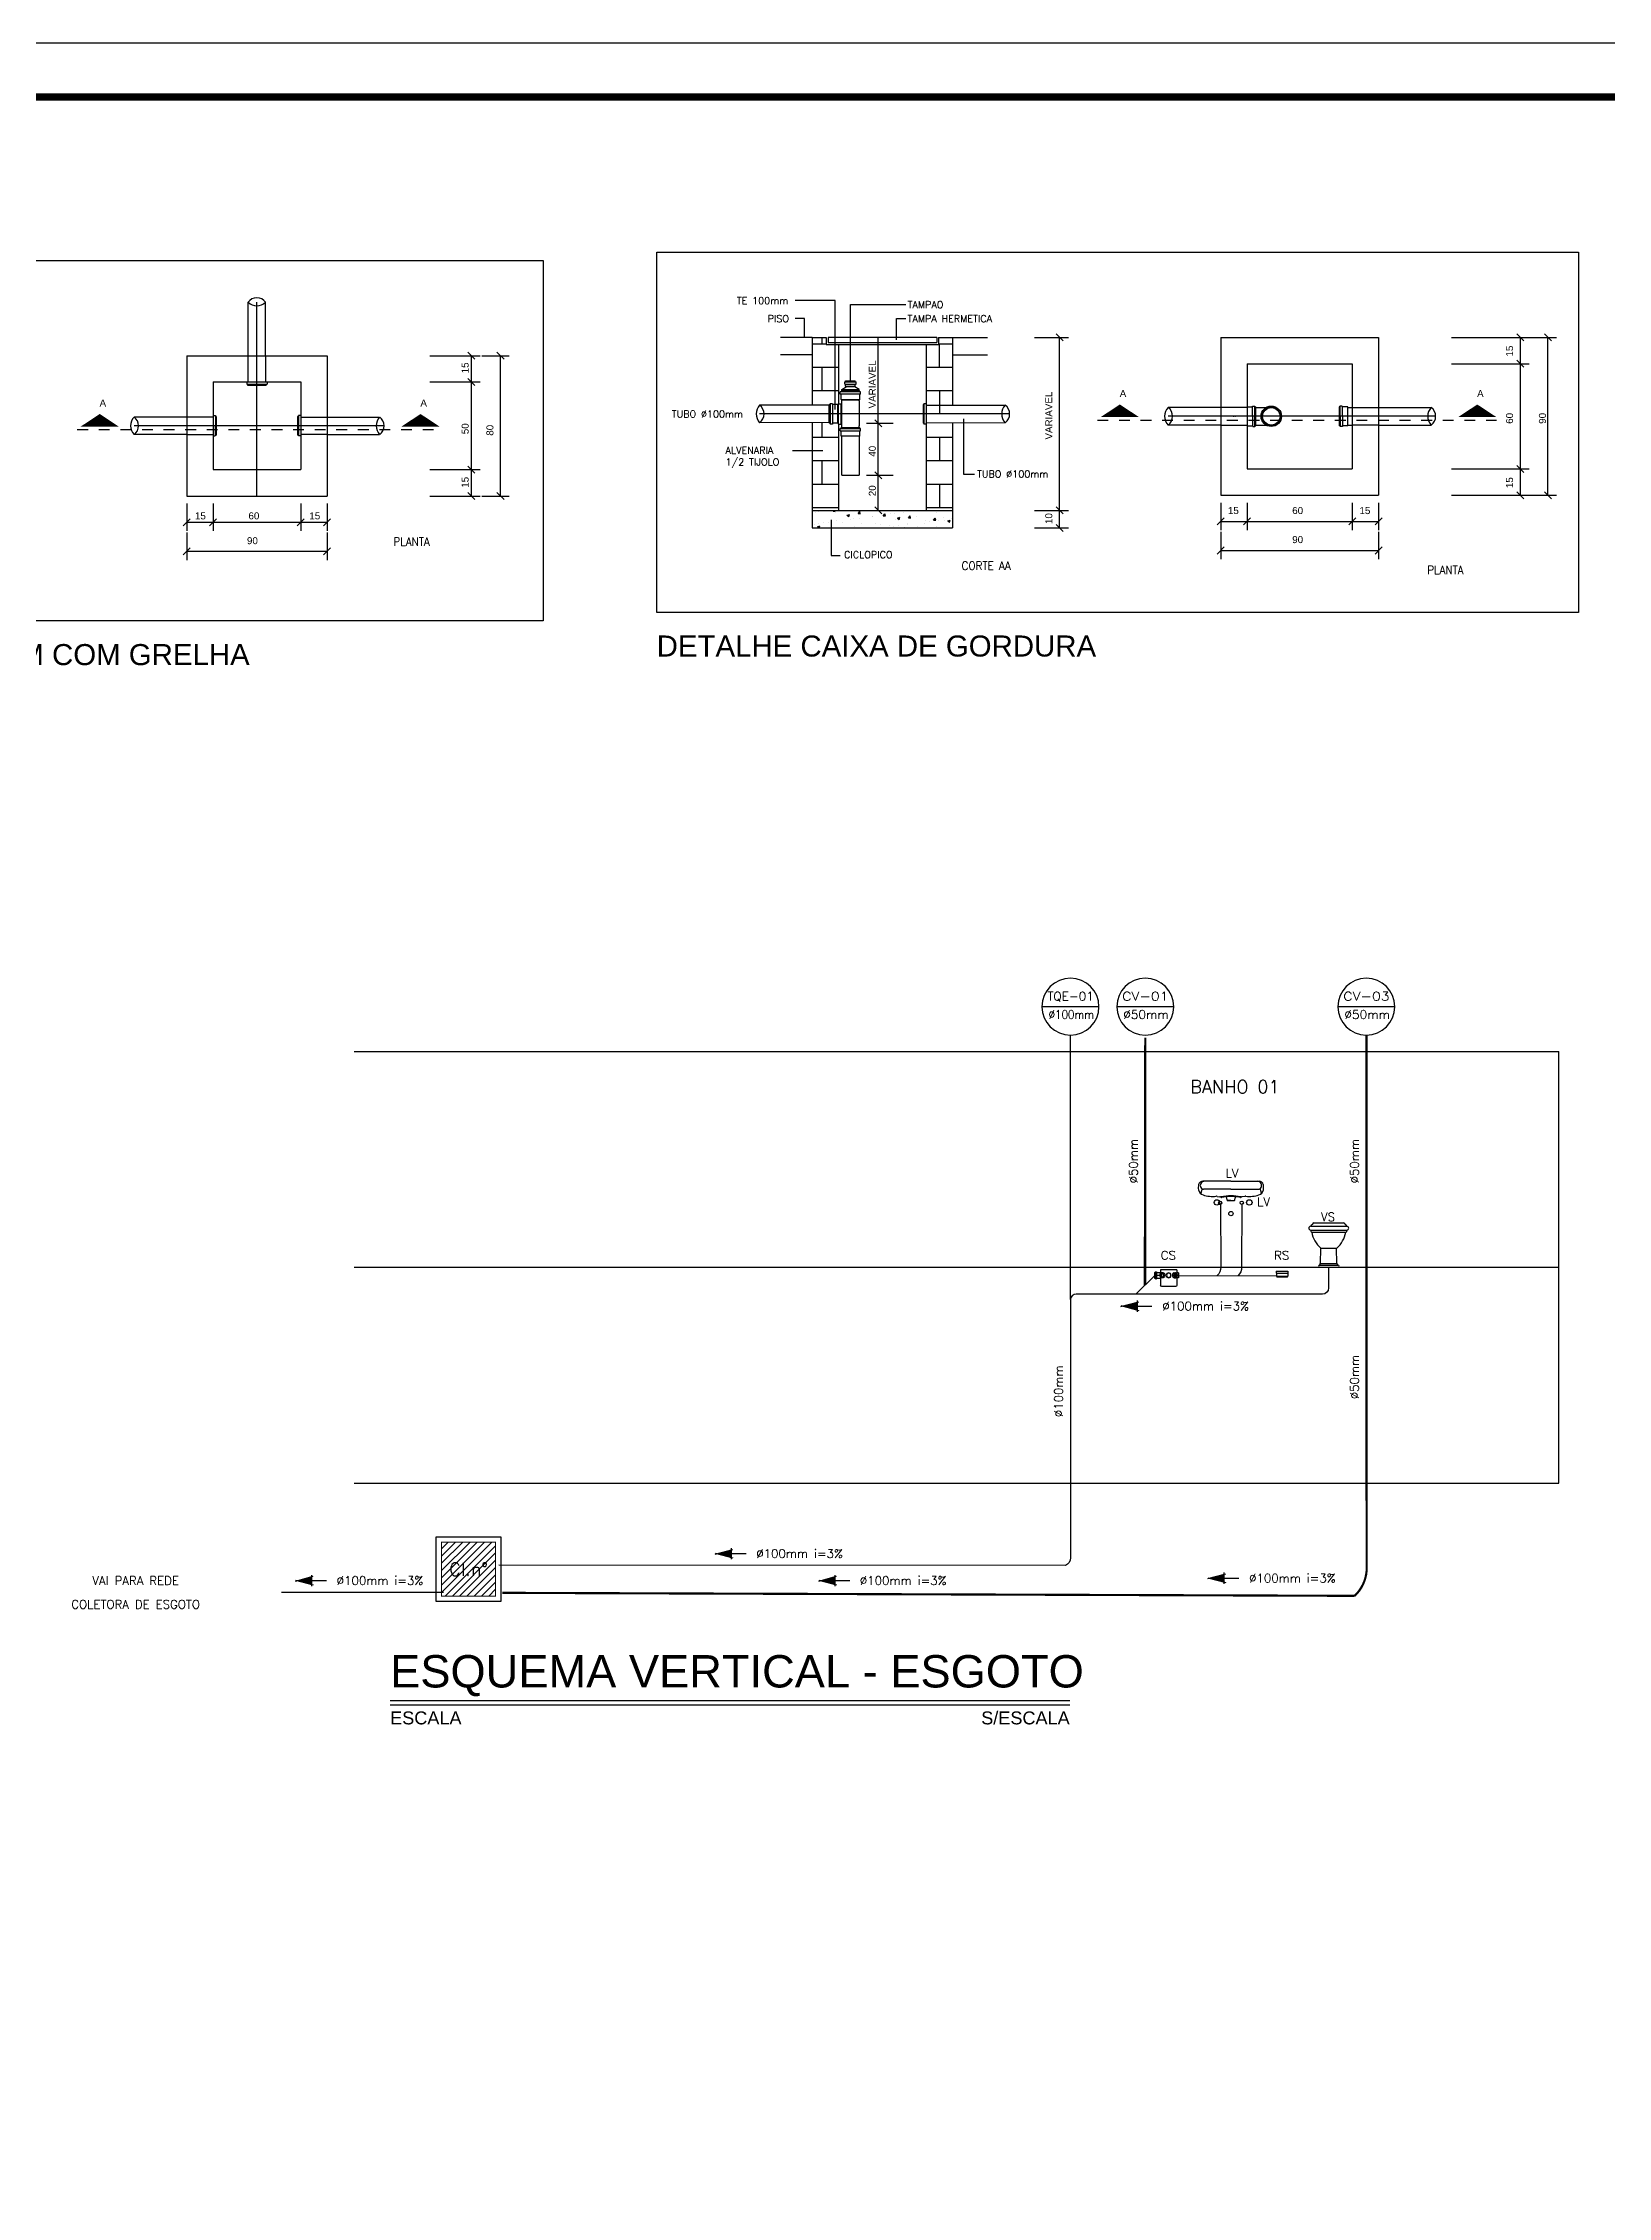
# Model space of a CAD drawing. Header units: millimetres. Extents: x -1312 to 59, y -177 to 623.
# Drawn here: x 32.14 to 46.64, y 22.09 to 42.05 of the extents above; entities that cross this region are included whole.
import ezdxf
from ezdxf.enums import TextEntityAlignment as Align

# ---------------------------------------------------------------- set-up
doc = ezdxf.new("R2010")
doc.units = ezdxf.units.MM
doc.header["$MEASUREMENT"] = 0
doc.linetypes.add('DASHDOT', pattern=[1, 0.5, -0.25, 0, -0.25])
doc.linetypes.add('DOT2', pattern=[3.175, 0, -3.175])
for name, color, linetype in [('BACIA_SANITARIA', 161, 'Continuous'), ('CONEXAO_ESGOTO_DETALHADA', 254, 'Continuous'), ('CONEXAO_ESGOTO_UNIFILAR', 21, 'Continuous'), ('DETALHES', 7, 'Continuous'), ('L1', 9, 'Continuous'), ('L4', 40, 'Continuous'), ('LAVATORIOS', 161, 'Continuous'), ('T120', 7, 'Continuous'), ('T80', 7, 'Continuous'), ('TEXTO-TUBOS', 7, 'Continuous'), ('TIGRECAD', 30, 'Continuous'), ('TINTERNO', 252, 'Continuous'), ('TUB-ESGOTO', 150, 'Continuous'), ('TUB-VENTILACAO', 6, 'Continuous'), ('TUBULAÇÃO VENTILAÇÃO', 7, 'DOT2')]:
    doc.layers.add(name, color=color, linetype=linetype)
doc.styles.add('MONOTXT', font='SIMPLEX.SHX')
doc.styles.add('SANSSERIF', font='sas_____.pfb')
doc.styles.get("Standard").update_dxf_attribs({"font": 'arial.ttf'})
doc.styles.add('T120', font='romans.shx', dxfattribs={"height": 12})
doc.styles.add('T80', font='romans.shx', dxfattribs={"height": 8})

# ---------------------------------------------------------------- blocks, each defined once
blk = doc.blocks.new('*X4')
at = {"color": 0}
for p, q in [((122.347, 43.163), (122.347, 43.163)), ((122.347, 43.155), (122.347, 43.155)), ((122.367, 43.16), (122.367, 43.16)), ((122.449, 43.163), (122.453, 43.168)), ((122.449, 43.163), (122.461, 43.162)), ((122.461, 43.162), (122.459, 43.168)), ((122.467, 43.108), (122.467, 43.108)), ((122.528, 43.14), (122.542, 43.145)), ((122.528, 43.14), (122.538, 43.133)), ((122.538, 43.133), (122.542, 43.145)), ((122.547, 43.117), (122.547, 43.117)), ((122.568, 43.121), (122.568, 43.121)), ((122.592, 43.15), (122.602, 43.162)), ((122.592, 43.15), (122.604, 43.149)), ((122.597, 43.124), (122.597, 43.124)), ((122.604, 43.149), (122.602, 43.162)), ((122.672, 43.136), (122.672, 43.136)), ((122.673, 43.134), (122.673, 43.134)), ((122.735, 43.138), (122.745, 43.149)), ((122.735, 43.138), (122.747, 43.137)), ((122.747, 43.137), (122.745, 43.149)), ((122.774, 43.15), (122.774, 43.15)), ((122.799, 43.15), (122.799, 43.15)), ((122.806, 43.116), (122.806, 43.116)), ((122.816, 43.124), (122.83, 43.129)), ((122.816, 43.124), (122.826, 43.117)), ((122.826, 43.117), (122.83, 43.129)), ((122.849, 43.157), (122.849, 43.157)), ((122.875, 43.163), (122.875, 43.163)), ((122.879, 43.125), (122.889, 43.137)), ((122.879, 43.125), (122.891, 43.124)), ((122.891, 43.124), (122.889, 43.137)), ((122.922, 43.136), (122.922, 43.136)), ((122.925, 43.167), (122.925, 43.167)), ((122.977, 43.111), (122.977, 43.111)), ((123.022, 43.113), (123.032, 43.124)), ((123.022, 43.113), (123.034, 43.112)), ((123.034, 43.112), (123.032, 43.124)), ((123.039, 43.156), (123.039, 43.156)), ((123.049, 43.111), (123.049, 43.111)), ((123.08, 43.125), (123.08, 43.125)), ((123.087, 43.112), (123.087, 43.112)), ((123.103, 43.108), (123.117, 43.113)), ((123.103, 43.108), (123.113, 43.101)), ((123.113, 43.101), (123.117, 43.113)), ((123.124, 43.121), (123.124, 43.121)), ((122.332, 43.079), (122.332, 43.079)), ((122.345, 43.09), (122.345, 43.09)), ((122.36, 43.075), (122.374, 43.081)), ((122.36, 43.075), (122.37, 43.068)), ((122.364, 43.094), (122.364, 43.094)), ((122.37, 43.068), (122.374, 43.08)), ((122.397, 43.101), (122.397, 43.101)), ((122.421, 43.1), (122.421, 43.1)), ((122.439, 43.075), (122.439, 43.075)), ((122.503, 43.097), (122.503, 43.097)), ((122.545, 43.07), (122.545, 43.07)), ((122.572, 43.076), (122.572, 43.076)), ((122.61, 43.092), (122.61, 43.092)), ((122.669, 43.069), (122.669, 43.069)), ((122.689, 43.096), (122.689, 43.096)), ((122.717, 43.088), (122.717, 43.088)), ((122.746, 43.071), (122.746, 43.071)), ((122.772, 43.083), (122.772, 43.083)), ((122.796, 43.078), (122.796, 43.078)), ((122.824, 43.083), (122.824, 43.083)), ((122.854, 43.072), (122.854, 43.072)), ((122.872, 43.088), (122.872, 43.088)), ((122.873, 43.096), (122.873, 43.096)), ((122.93, 43.079), (122.93, 43.079)), ((122.97, 43.092), (122.97, 43.092)), ((122.999, 43.104), (122.999, 43.104)), ((123.037, 43.074), (123.037, 43.074))]:
    blk.add_line(p, q, dxfattribs=at)
blk = doc.blocks.new('_Oblique')
at = {"color": 0, "linetype": 'Continuous', "lineweight": -2}
blk.add_line((-0.5, -0.5), (0.5, 0.5), dxfattribs=at)
blk = doc.blocks.new('ahid_dtcx_hid_000_3')
at = {"linetype": 'ByBlock'}
for p, q in [((33.48, 68.22), (26.03, 68.22)), ((33.48, 48.01), (33.48, 68.22)), ((27.79, 64.89), (26.03, 64.89)), ((27.79, 61.38), (27.79, 64.89)), ((36.3, 67.48), (46.57, 67.48)), ((36.3, 53.32), (36.3, 67.48)), ((44.81, 60.9), (44.81, 64.89)), ((44.81, 64.89), (46.57, 64.89)), ((41.46, 29.33), (41.46, 61.38)), ((70.41, 61.38), (76.68, 61.38)), ((75.06, 26.08), (75.06, 61.38)), ((147.68, 61.38), (162.06, 61.38)), ((160.44, 32.13), (160.44, 61.38)), ((162.06, 61.38), (167.14, 61.38)), ((165.52, 32.13), (165.52, 61.38)), ((147.68, 56.51), (162.06, 56.51)), ((39.27, 45.46), (44.19, 45.46)), ((57.27, 46.28), (57.27, 36.06)), ((25.56, 40.43), (31.2, 40.43)), ((57.27, 36.06), (59.29, 36.06)), ((147.68, 37.01), (162.06, 37.01)), ((39.27, 35.83), (44.19, 35.83)), ((147.68, 32.13), (162.06, 32.13)), ((162.06, 32.13), (167.14, 32.13)), ((70.41, 29.33), (76.68, 29.33)), ((104.91, 30.72), (104.91, 25.64)), ((109.78, 30.72), (109.78, 25.64)), ((129.28, 30.72), (129.28, 25.64)), ((134.16, 30.72), (134.16, 25.64)), ((32.7, 27.57), (32.7, 20.99)), ((70.41, 26.08), (76.68, 26.08)), ((104.91, 27.27), (134.16, 27.27)), ((104.91, 25.34), (104.91, 20.26)), ((134.16, 25.34), (134.16, 20.26)), ((32.7, 20.99), (34.4, 20.99)), ((104.91, 21.89), (134.16, 21.89))]:
    blk.add_line(p, q, dxfattribs=at)
for p, q in [((29.22, 61.38), (23.31, 61.38)), ((29.22, 61.38), (31.82, 61.38)), ((29.22, 61.38), (29.22, 48.82)), ((29.22, 60.21), (31.82, 60.21)), ((31.05, 60.21), (31.05, 61.38)), ((31.82, 61.38), (31.82, 60.08)), ((31.82, 60.08), (34.09, 60.08)), ((52.29, 61.38), (32.14, 61.38)), ((32.14, 61.38), (32.14, 60.41)), ((32.14, 60.41), (52.29, 60.41)), ((34.09, 60.08), (50.34, 60.08)), ((34.09, 60.08), (34.09, 49.08)), ((50.34, 60.08), (52.62, 60.08)), ((50.34, 60.08), (50.34, 48.82)), ((52.29, 61.38), (52.29, 60.41)), ((52.62, 61.38), (55.22, 61.38)), ((52.62, 61.38), (52.62, 60.08)), ((52.62, 60.21), (55.22, 60.21)), ((52.78, 55.87), (52.78, 60.21)), ((55.22, 61.38), (61.68, 61.38)), ((55.22, 61.38), (55.22, 48.82)), ((104.91, 61.38), (134.16, 61.38)), ((104.91, 61.38), (104.91, 32.13)), ((134.16, 61.38), (134.16, 32.13)), ((29.22, 58.13), (23.31, 58.13)), ((55.22, 58.13), (61.68, 58.13)), ((109.78, 56.51), (129.28, 56.51)), ((109.78, 56.51), (109.78, 37.01)), ((129.28, 56.51), (129.28, 37.01)), ((29.22, 55.87), (34.09, 55.87)), ((31.05, 51.54), (31.05, 55.87)), ((34.67, 51.73), (35.49, 52.19)), ((35.26, 53.16), (37.34, 53.16)), ((35.26, 52.74), (35.26, 53.16)), ((35.26, 52.74), (37.34, 52.74)), ((35.4, 53.32), (37.19, 53.32)), ((35.4, 53.16), (35.4, 53.32)), ((35.4, 52.35), (35.4, 52.74)), ((35.4, 52.35), (37.19, 52.35)), ((35.4, 52.35), (35.49, 52.19)), ((37.11, 52.19), (35.49, 52.19)), ((37.11, 52.19), (37.19, 52.35)), ((37.92, 51.73), (37.11, 52.19)), ((37.19, 53.16), (37.19, 53.32)), ((37.19, 52.35), (37.19, 52.74)), ((37.34, 52.74), (37.34, 53.16)), ((50.34, 55.87), (55.22, 55.87)), ((32.37, 48.82), (19.47, 48.83)), ((29.22, 51.54), (34.09, 51.54)), ((32.53, 48.94), (32.37, 48.94)), ((32.37, 48.94), (32.37, 45.46)), ((32.37, 45.57), (32.37, 48.82)), ((32.53, 49.08), (32.53, 45.31)), ((32.95, 49.08), (32.53, 49.08)), ((32.95, 49.08), (32.95, 45.31)), ((34.09, 48.94), (32.95, 48.94)), ((33.93, 45.46), (33.93, 48.94)), ((34.09, 49.08), (34.51, 49.08)), ((34.09, 45.31), (34.09, 49.08)), ((38.18, 51.28), (34.41, 51.28)), ((34.41, 50.85), (34.41, 51.28)), ((38.18, 50.85), (34.41, 50.85)), ((34.51, 49.08), (34.51, 45.31)), ((34.51, 48.94), (34.68, 48.94)), ((38.04, 51.44), (34.56, 51.44)), ((34.56, 51.28), (34.56, 51.44)), ((34.56, 49.88), (34.56, 50.85)), ((34.56, 49.88), (38.04, 49.88)), ((34.67, 49.72), (34.56, 49.88)), ((34.67, 51.73), (37.92, 51.73)), ((34.67, 51.44), (34.67, 51.73)), ((34.67, 51.44), (37.92, 51.44)), ((37.92, 49.72), (34.67, 49.72)), ((34.67, 44.68), (34.67, 49.72)), ((37.92, 51.44), (37.92, 51.73)), ((37.92, 49.72), (38.04, 49.88)), ((37.92, 49.6), (37.92, 49.72)), ((37.92, 49.6), (37.92, 45.01)), ((38.04, 51.28), (38.04, 51.44)), ((38.04, 49.88), (38.04, 50.85)), ((38.18, 50.85), (38.18, 51.28)), ((49.91, 48.94), (49.75, 48.94)), ((49.75, 48.94), (49.76, 45.46)), ((49.75, 48.82), (49.75, 45.57)), ((50.33, 49.08), (49.91, 49.08)), ((49.91, 49.08), (49.92, 45.31)), ((50.33, 49.08), (50.34, 45.31)), ((50.33, 48.82), (64.97, 48.83)), ((50.34, 51.54), (55.22, 51.54)), ((52.78, 51.54), (52.78, 47.2)), ((104.91, 48.38), (95.15, 48.38)), ((109.78, 48.5), (110.82, 48.5)), ((109.78, 48.5), (109.79, 45.02)), ((110.82, 48.64), (111.24, 48.65)), ((110.83, 44.87), (110.82, 48.64)), ((111.25, 44.88), (111.24, 48.65)), ((111.24, 48.5), (111.41, 48.5)), ((111.41, 45.02), (111.41, 48.5)), ((111.41, 48.39), (113.31, 48.39)), ((111.41, 45.14), (111.41, 48.39)), ((127.01, 48.5), (126.84, 48.5)), ((126.84, 48.5), (126.85, 45.02)), ((126.85, 48.38), (126.85, 45.13)), ((127.43, 48.64), (127, 48.64)), ((127, 48.64), (127.01, 44.87)), ((127.43, 48.64), (127.44, 44.87)), ((128.47, 48.5), (127.43, 48.5)), ((128.48, 45.02), (128.47, 48.5)), ((128.47, 48.38), (129.28, 48.38)), ((134.16, 48.38), (143.91, 48.39)), ((32.37, 45.57), (19.47, 45.58)), ((29.22, 45.57), (29.22, 26.08)), ((31.05, 42.87), (31.05, 45.57)), ((32.53, 45.46), (32.37, 45.46)), ((32.95, 45.31), (32.53, 45.31)), ((34.09, 45.46), (32.95, 45.46)), ((34.09, 45.31), (34.51, 45.31)), ((34.09, 45.31), (34.09, 29.33)), ((34.41, 44.52), (38.18, 44.52)), ((34.41, 44.09), (34.41, 44.52)), ((34.41, 44.09), (38.18, 44.09)), ((34.51, 45.46), (34.67, 45.46)), ((34.56, 44.68), (38.04, 44.68)), ((34.56, 44.52), (34.56, 44.68)), ((34.56, 43.05), (34.56, 44.09)), ((34.67, 44.68), (37.92, 44.68)), ((37.92, 44.68), (37.92, 45.01)), ((38.04, 44.52), (38.04, 44.68)), ((38.04, 43.05), (38.04, 44.09)), ((38.18, 44.09), (38.18, 44.52)), ((49.92, 45.46), (49.76, 45.46)), ((50.34, 45.31), (49.92, 45.31)), ((50.34, 45.57), (64.97, 45.58)), ((50.34, 45.31), (50.34, 29.33)), ((55.22, 45.57), (55.22, 26.08)), ((104.91, 45.13), (95.16, 45.13)), ((109.79, 45.02), (110.83, 45.02)), ((110.83, 44.87), (111.25, 44.88)), ((111.25, 45.02), (111.41, 45.02)), ((111.41, 45.14), (113.31, 45.14)), ((127.01, 45.02), (126.85, 45.02)), ((127.44, 44.87), (127.01, 44.87)), ((128.48, 45.02), (127.44, 45.02)), ((128.48, 45.13), (129.28, 45.13)), ((134.16, 45.13), (143.91, 45.14)), ((29.22, 42.87), (34.09, 42.87)), ((38.04, 43.05), (34.56, 43.05)), ((34.67, 35.83), (34.67, 43.05)), ((37.92, 43.05), (37.92, 35.83)), ((50.34, 42.87), (55.22, 42.87)), ((52.78, 42.87), (52.78, 38.54)), ((29.22, 38.54), (34.09, 38.54)), ((31.05, 34.2), (31.05, 38.54)), ((50.34, 38.54), (55.22, 38.54)), ((109.78, 37.01), (129.28, 37.01)), ((29.22, 34.2), (34.09, 34.2)), ((34.67, 35.83), (37.92, 35.83)), ((50.34, 34.2), (55.22, 34.2)), ((52.78, 34.2), (52.78, 29.87)), ((104.91, 32.13), (134.16, 32.13)), ((29.22, 29.87), (34.09, 29.87)), ((29.22, 29.33), (55.22, 29.33)), ((50.34, 29.87), (55.22, 29.87)), ((29.22, 26.08), (55.22, 26.08))]:
    blk.add_line(p, q)
at = {"ltscale": 0.5}
for p, q in [((109.78, 48.38), (104.91, 48.38)), ((129.28, 48.38), (134.16, 48.38)), ((104.91, 45.13), (109.78, 45.13)), ((134.16, 45.13), (129.28, 45.13))]:
    blk.add_line(p, q, dxfattribs=at)
at = {"ltscale": 0.3}
for p, q in [((65.79, 47.2), (19.47, 47.2)), ((144.73, 46.76), (95.16, 46.76))]:
    blk.add_line(p, q, dxfattribs=at)
at = {"linetype": 'DASHDOT'}
blk.add_line((82.06, 46.05), (156.02, 46.05), dxfattribs=at)
blk.add_lwpolyline([(0.39, 77.19), (171.19, 77.19), (171.19, 10.43), (0.39, 10.43)], close=True)
for points in [[(86.21, 48.95, 0, 7.04, 0), (86.21, 46.63, 7.04, 7.04, 0)], [(152.44, 48.95, 0, 7.04, 0), (152.44, 46.63, 7.04, 7.04, 0)]]:
    blk.add_lwpolyline(points, format="xyseb")
for radius in [1.89, 1.74, 1.62]:
    blk.add_circle((114.27, 46.76), radius)
for centre, radius, start, end in [((21.2, 47.2), 2.38, 136.8694, 223.1306), ((18.27, 47.2), 2.02, 306.4964, 53.5036), ((66.7, 47.2), 2.38, 136.8694, 223.1306), ((63.77, 47.2), 2.02, 306.4964, 53.5036), ((96.89, 46.76), 2.38, 136.8694, 223.1306), ((93.96, 46.76), 2.02, 306.4964, 53.5036), ((145.64, 46.76), 2.38, 136.8694, 223.1306), ((142.71, 46.76), 2.02, 306.4964, 53.5036)]:
    blk.add_arc(centre, radius, start, end)
for p in [(107.25, 46.76), (107.61, 46.76)]:
    blk.add_point(p)
at = {"linetype": 'ByBlock', "xscale": 1.300000000000001, "yscale": 1.300000000000001, "zscale": 1.300000000000001}
for p, rotation in [((75.06, 61.38), 90), ((160.44, 61.38), 90), ((165.52, 61.38), 90), ((160.44, 56.51), 90), ((41.46, 45.46), 90), ((41.46, 35.83), 90), ((160.44, 37.01), 90), ((160.44, 32.13), 270), ((165.52, 32.13), 270), ((41.46, 29.33), 90), ((75.06, 29.33), 90), ((75.06, 26.08), 270), ((104.91, 27.27), 180), ((104.91, 21.89), 180)]:
    blk.add_blockref('_Oblique', p, dxfattribs=dict(at, rotation=rotation))
at = {"xscale": 32.5, "yscale": 32.5, "zscale": 32.5}
blk.add_blockref('*X4', (-3946.52, -1373.64), dxfattribs=at)
at = {"linetype": 'ByBlock', "xscale": 1.300000000000001, "yscale": 1.300000000000001, "zscale": 1.300000000000001}
for p in [(109.78, 27.27), (129.28, 27.27), (134.16, 27.27), (134.16, 21.89)]:
    blk.add_blockref('_Oblique', p, dxfattribs=at)
for s, height, style, p in [('TE 100mm', 1.3, 'MONOTXT', (15.24, 67.54)), ('TAMPAO', 1.3, 'MONOTXT', (46.89, 66.8)), ('PISO', 1.3, 'MONOTXT', (20.95, 64.21)), ('TAMPA HERMETICA', 1.3, 'MONOTXT', (46.88, 64.21)), ('TUBO %%C100mm', 1.3, 'MONOTXT', (3.19, 46.53)), ('ALVENARIA', 1.3, 'MONOTXT', (13.15, 39.79)), ('1/2 TIJOLO', 1.3, 'MONOTXT', (13.15, 37.62)), ('TUBO %%C100mm', 1.3, 'MONOTXT', (59.75, 35.39)), ('CICLOPICO', 1.3, 'MONOTXT', (35.12, 20.47)), ('DETALHE CAIXA DE GORDURA', 3.9, 'SANSSERIF', (0.39, 2.24))]:
    blk.add_text(s, height=height, dxfattribs=dict(style=style)).set_placement(p)
at = {"linetype": 'Continuous'}
for s, p in [('VARIAVEL', (40.99, 48.22)), ('15', (159.07, 57.83)), ('VARIAVEL', (73.69, 42.45)), ('60', (159.07, 45.37)), ('90', (165.16, 45.37)), ('40', (40.99, 39.27)), ('20', (40.99, 31.95)), ('15', (159.07, 33.45)), ('10', (73.69, 26.8))]:
    blk.add_text(s, height=1.3, rotation=90, dxfattribs=at).set_placement(p)
for s, p in [('A', (86.19, 50.33)), ('A', (152.41, 50.33)), ('15', (106.23, 28.64)), ('60', (118.15, 28.64)), ('15', (130.61, 28.64)), ('90', (118.15, 23.26))]:
    blk.add_text(s, height=1.3, dxfattribs=at).set_placement(p)
at = {"style": 'T120', "width": 0.9}
for s, p in [('CORTE AA', (56.9, 18.28)), ('PLANTA', (143.16, 17.49))]:
    blk.add_text(s, height=1.56, dxfattribs=at).set_placement(p)
blk = doc.blocks.new('ahid_dtcx_hid_000_4')
at = {"linetype": 'Continuous'}
h = blk.add_hatch(dxfattribs=at)
h.set_pattern_fill('ANSI31', color=256, scale=3.9, angle=45, style=0)
h.set_pattern_definition([(90, (38.9428, 59.77396), (-0.4875, 9e-17), [])])
h.paths.add_polyline_path([(35.25, 59.77), (35.25, 58.8), (49.02, 58.8), (49.02, 59.77)])
h.paths.add_polyline_path([(35.25, 59.77), (28.87, 59.77), (28.87, 58.8), (35.25, 58.8)])
for p, q in [((109.58, 59.77), (109.58, 69.69)), ((112.83, 59.77), (112.83, 69.69)), ((25.94, 59.77), (20.04, 59.77)), ((25.94, 56.52), (20.04, 56.52)), ((25.94, 59.77), (28.54, 59.77)), ((25.94, 59.77), (25.94, 39.19)), ((25.94, 58.6), (28.54, 58.6)), ((27.77, 58.6), (27.77, 59.77)), ((28.54, 59.77), (28.54, 58.47)), ((28.54, 58.47), (30.82, 58.47)), ((49.02, 59.77), (28.87, 59.77)), ((28.87, 59.77), (28.87, 58.8)), ((28.87, 58.8), (49.02, 58.8)), ((30.82, 58.47), (47.07, 58.47)), ((30.82, 58.47), (30.82, 39.31)), ((47.07, 58.47), (49.34, 58.47)), ((47.07, 58.47), (47.07, 39.19)), ((49.02, 59.77), (49.02, 58.8)), ((49.34, 59.77), (49.34, 58.47)), ((49.34, 59.77), (51.94, 59.77)), ((49.34, 58.6), (51.94, 58.6)), ((49.51, 54.26), (49.51, 58.6)), ((51.94, 59.77), (51.94, 39.19)), ((51.94, 59.77), (58.41, 59.77)), ((51.94, 56.52), (58.41, 56.52)), ((98.21, 59.77), (124.21, 59.77)), ((98.21, 59.77), (98.21, 33.77)), ((124.21, 59.77), (124.21, 33.77)), ((25.94, 54.26), (30.82, 54.26)), ((27.77, 49.93), (27.77, 54.26)), ((47.07, 54.26), (51.94, 54.26)), ((103.08, 54.9), (103.08, 38.65)), ((103.08, 54.9), (119.33, 54.9)), ((109.32, 54.89), (113.09, 54.9)), ((109.32, 54.89), (109.32, 54.47)), ((109.32, 54.47), (113.09, 54.48)), ((109.47, 54.47), (109.47, 54.31)), ((109.47, 54.31), (112.95, 54.31)), ((109.58, 54.31), (112.83, 54.31)), ((112.95, 54.48), (112.95, 54.31)), ((113.09, 54.9), (113.09, 54.48)), ((119.33, 54.9), (119.33, 38.65)), ((25.94, 49.93), (30.82, 49.93)), ((47.07, 49.93), (51.94, 49.93)), ((49.51, 49.93), (49.51, 45.6)), ((98.21, 48.4), (88.46, 48.4)), ((103.09, 48.66), (103.08, 44.89)), ((103.09, 48.66), (103.52, 48.66)), ((103.52, 48.66), (103.51, 44.89)), ((103.52, 48.51), (103.68, 48.51)), ((103.68, 48.51), (103.67, 45.04)), ((103.67, 48.4), (103.67, 45.15)), ((118.91, 48.51), (118.75, 48.51)), ((118.75, 48.51), (118.76, 45.04)), ((118.75, 48.4), (118.75, 45.15)), ((118.91, 48.66), (118.92, 44.89)), ((119.33, 48.66), (118.91, 48.66)), ((119.33, 48.66), (119.34, 44.89)), ((124.21, 48.4), (133.96, 48.4)), ((25.94, 45.6), (30.82, 45.6)), ((27.77, 41.26), (27.77, 45.6)), ((47.07, 45.6), (51.94, 45.6)), ((98.21, 45.15), (88.46, 45.15)), ((103.08, 44.89), (103.51, 44.89)), ((103.51, 45.04), (103.67, 45.04)), ((118.92, 45.04), (118.76, 45.04)), ((119.34, 44.89), (118.92, 44.89)), ((124.21, 45.15), (133.96, 45.15)), ((25.94, 41.26), (30.82, 41.26)), ((47.07, 41.26), (51.94, 41.26)), ((49.51, 41.26), (49.51, 39.19)), ((30.82, 39.19), (16.19, 39.2)), ((30.82, 35.94), (16.19, 35.95)), ((25.94, 35.94), (25.94, 32.64)), ((27.77, 35.89), (27.77, 35.94)), ((30.82, 35.83), (30.82, 39.31)), ((30.82, 39.31), (31.87, 39.31)), ((31.87, 39.45), (31.86, 35.68)), ((31.87, 39.45), (32.29, 39.45)), ((32.29, 39.45), (32.28, 35.68)), ((32.29, 39.3), (32.45, 39.3)), ((32.45, 39.3), (32.44, 35.83)), ((46.47, 39.3), (46.48, 35.83)), ((46.64, 39.3), (46.47, 39.3)), ((46.48, 39.19), (46.48, 35.94)), ((46.64, 39.45), (46.65, 35.68)), ((47.06, 39.45), (46.64, 39.45)), ((47.06, 39.45), (47.07, 35.68)), ((47.07, 39.19), (61.69, 39.2)), ((47.07, 35.94), (61.69, 35.95)), ((51.94, 35.94), (51.94, 32.64)), ((103.08, 38.65), (119.33, 38.65)), ((25.94, 35.89), (51.94, 35.89)), ((25.94, 32.64), (51.94, 32.64)), ((30.82, 35.83), (30.82, 35.89)), ((30.82, 35.83), (31.86, 35.83)), ((31.86, 35.68), (32.28, 35.68)), ((32.28, 35.83), (32.44, 35.83)), ((46.64, 35.83), (46.48, 35.83)), ((47.07, 35.68), (46.65, 35.68)), ((47.07, 35.68), (47.07, 35.89)), ((98.21, 33.77), (124.21, 33.77))]:
    blk.add_line(p, q)
at = {"ltscale": 0.3}
for p, q in [((111.21, 33.77), (111.21, 69.69)), ((134.78, 46.77), (88.46, 46.77)), ((62.51, 37.57), (16.19, 37.57))]:
    blk.add_line(p, q, dxfattribs=at)
at = {"linetype": 'ByBlock'}
for p, q in [((21.84, 63.28), (23.6, 63.28)), ((21.84, 59.77), (21.84, 63.28)), ((41.53, 63.28), (43.29, 63.28)), ((41.53, 59.29), (41.53, 63.28)), ((35.25, 35.89), (35.25, 59.77)), ((63.95, 59.77), (70.22, 59.77)), ((68.59, 32.7), (68.59, 59.77)), ((143.27, 59.77), (152.59, 59.77)), ((150.97, 33.77), (150.97, 59.77)), ((152.89, 59.77), (157.97, 59.77)), ((156.35, 33.77), (156.35, 59.77)), ((143.27, 54.9), (152.59, 54.9)), ((22.26, 47.01), (27.9, 47.01)), ((33.25, 35.94), (36.87, 35.94)), ((54.13, 36.78), (54.13, 26.55)), ((63.95, 35.95), (70.22, 35.95)), ((143.27, 38.65), (152.59, 38.65)), ((29.43, 35.44), (29.43, 28.86)), ((63.95, 32.7), (70.22, 32.7)), ((98.21, 32.36), (98.21, 27.29)), ((103.08, 32.36), (103.08, 27.29)), ((119.33, 32.36), (119.33, 27.29)), ((124.21, 32.36), (124.21, 27.29)), ((143.27, 33.77), (152.59, 33.77)), ((152.89, 33.77), (157.97, 33.77)), ((29.43, 28.86), (31.12, 28.86)), ((98.21, 28.91), (124.21, 28.91)), ((54.13, 26.55), (56.14, 26.55)), ((98.21, 26.99), (98.21, 21.91)), ((124.21, 26.99), (124.21, 21.91)), ((98.21, 23.53), (124.21, 23.53))]:
    blk.add_line(p, q, dxfattribs=at)
at = {"ltscale": 0.5}
for p, q in [((109.58, 54.9), (109.58, 59.77)), ((112.83, 59.77), (112.83, 54.9)), ((103.08, 48.4), (98.21, 48.4)), ((119.33, 48.4), (124.21, 48.4)), ((98.21, 45.15), (103.08, 45.15)), ((124.21, 45.15), (119.33, 45.15))]:
    blk.add_line(p, q, dxfattribs=at)
at = {"linetype": 'DASHDOT'}
blk.add_line((77.93, 46.07), (145.69, 46.07), dxfattribs=at)
blk.add_lwpolyline([(0.3, 77.38), (164.27, 77.38), (164.27, 10.62), (0.3, 10.62)], close=True)
for points in [[(82.09, 48.97, 0, 7.04, 0), (82.09, 46.64, 7.04, 7.04, 0)], [(141.53, 48.97, 0, 7.04, 0), (141.53, 46.64, 7.04, 7.04, 0)]]:
    blk.add_lwpolyline(points, format="xyseb")
blk.add_circle((38.94, 37.57), 1.62)
for centre, radius, start, end in [((111.2, 68.48), 2.02, 36.4964, 143.5036), ((111.2, 71.42), 2.38, 226.8694, 313.1306), ((90.19, 46.78), 2.38, 136.8694, 223.1306), ((87.26, 46.78), 2.02, 306.4964, 53.5036), ((135.69, 46.78), 2.38, 136.8694, 223.1306), ((132.76, 46.78), 2.02, 306.4964, 53.5036), ((17.93, 37.57), 2.38, 136.8694, 223.1306), ((14.99, 37.57), 2.02, 306.4964, 53.5036), ((63.43, 37.57), 2.38, 136.8694, 223.1306), ((60.49, 37.57), 2.02, 306.4964, 53.5036)]:
    blk.add_arc(centre, radius, start, end)
at = {"linetype": 'ByBlock', "xscale": 1.3, "yscale": 1.3, "zscale": 1.3}
for p, rotation in [((35.25, 59.77), 90), ((68.59, 59.77), 90), ((150.97, 59.77), 90), ((156.35, 59.77), 90), ((150.97, 54.9), 90), ((35.25, 35.94), 90), ((68.59, 35.95), 90), ((150.97, 38.65), 90), ((68.59, 32.7), 270), ((150.97, 33.77), 270), ((156.35, 33.77), 270), ((98.21, 28.91), 180), ((98.21, 23.53), 180)]:
    blk.add_blockref('_Oblique', p, dxfattribs=dict(at, rotation=rotation))
for p in [(103.08, 28.91), (119.33, 28.91), (124.21, 28.91), (124.21, 23.53)]:
    blk.add_blockref('_Oblique', p, dxfattribs=at)
for s, height, style, p in [('PISO', 1.3, 'MONOTXT', (23.91, 62.61)), ('TAMPA COM GRELHA', 1.3, 'MONOTXT', (43.61, 62.61)), ('ALVENARIA', 1.3, 'MONOTXT', (9.85, 46.36)), ('1/2 TIJOLO', 1.3, 'MONOTXT', (9.85, 44.19)), ('CICLOPICO', 1.3, 'MONOTXT', (31.85, 28.34)), ('TUBO %%C100mm', 1.3, 'MONOTXT', (56.6, 25.89)), ('DET. CAIXA DE PASSAGEM COM GRELHA', 3.9, 'SANSSERIF', (0.3, 2.43))]:
    blk.add_text(s, height=height, dxfattribs=dict(style=style)).set_placement(p)
at = {"linetype": 'Continuous'}
for s, p in [('15', (150.44, 56.5)), ('VARIAVEL', (67.22, 40.84)), ('50', (150.44, 45.22)), ('80', (155.04, 44.94)), ('15', (150.44, 35.3)), ('10', (67.22, 33.42))]:
    blk.add_text(s, height=1.3, rotation=90, dxfattribs=at).set_placement(p)
at = {"style": 'MONOTXT'}
blk.add_text('VARIAVEL', height=1.3, rotation=90, dxfattribs=at).set_placement((34.61, 42.81))
at = {"linetype": 'Continuous'}
for s, p in [('A', (82.06, 50.35)), ('A', (141.51, 50.35)), ('15', (99.73, 29.44)), ('60', (109.65, 29.44)), ('15', (120.93, 29.44)), ('90', (109.37, 24.84))]:
    blk.add_text(s, height=1.3, dxfattribs=at).set_placement(p)
at = {"style": 'T120', "width": 0.9}
for s, p in [('PLANTA', (136.51, 24.54)), ('CORTE AA', (54.03, 20.07))]:
    blk.add_text(s, height=1.56, dxfattribs=at).set_placement(p)
blk = doc.blocks.new('Seta Fluxo')
at = {"layer": 'TINTERNO'}
blk.add_hatch(color=256, dxfattribs=at).paths.add_polyline_path([(0, 3.7), (0, -3.7), (13.6, 0)])
at = {"layer": 'TEXTO-TUBOS'}
for p, q in [((1.5, 0), (-13.6, 0)), ((15.1, -0.4), (-1.4, 4)), ((15.1, 0.4), (-1.4, -4)), ((0, 5.2), (0, -5.2))]:
    blk.add_line(p, q, dxfattribs=at)
blk = doc.blocks.new('Numeros')
at = {"layer": 'T80', "color": 11}
blk.add_line((-26.4, 0), (26.4, 0), dxfattribs=at)
blk.add_circle((0, 0), 26.4, dxfattribs=at)
at = {"layer": 'T80', "style": 'T80'}
for tag, width, p, p2 in [('AF-00', 1.138977, (-21.6, 5.6), (21.4, 5.6)), ('100MM', 1.064858, (-21.9, -12.5), (20.3, -12.5))]:
    blk.add_attdef(tag, text='', height=8, dxfattribs=dict(at, width=width)).set_placement(p, p2, align=Align.FIT)
blk = doc.blocks.new('AHID_BEL11')
for p, q in [((-137, 410), (137, 410)), ((-167, 380), (167, 380)), ((-167, 344), (167, 344)), ((-167, 344), (-167, 334)), ((-157, 324), (157, 324)), ((167, 344), (167, 334)), ((172, 380), (172, 380)), ((-85, 20), (85, 20)), ((-85, 0), (85, 0)), ((-85, 0), (85, 0)), ((-75, 34), (-73, 177)), ((-75, 34), (75, 34)), ((-73, 177), (73, 177)), ((75, 34), (73, 177))]:
    blk.add_line(p, q)
for centre, radius, start, end in [((-137, 395), 15, 90, 180), ((137, 395), 15, 0, 90), ((-167, 362), 18, 90, 270), ((-152, 380), 15, 90, 180), ((-157, 334), 10, 180, 270), ((83, 364), 244, 189.4207, 230.069), ((-83, 364), 244, 309.931, 350.5793), ((152, 380), 15, 0, 90), ((157, 334), 10, 270, 0), ((167, 362), 18, 270, 90), ((-85, 10), 10, 90, 180), ((-85, 10), 10, 180, 270), ((-71, 20), 13.9, 106.2226, 181.4441), ((71, 20), 13.9, 358.5559, 73.7774), ((85, 10), 10, 0, 90), ((85, 10), 10, 270, 0)]:
    blk.add_arc(centre, radius, start, end)
blk = doc.blocks.new('AHID_CXI15X15X50LNN')
for p, q in [((-76, 0), (-76, -28)), ((-76, 0), (75, 0)), ((75, 0), (75, -23)), ((-92, -28), (-92, -72)), ((-92, -28), (-76, -28)), ((-92, -72), (-76, -72)), ((-76, -72), (-76, -143)), ((-51, -28), (-65, -28)), ((-51, -72), (-65, -72)), ((-64, -155), (63, -155)), ((51, -28), (65, -28)), ((51, -72), (65, -72)), ((111, -23), (75, -23)), ((111, -77), (75, -77)), ((75, -77), (75, -143)), ((113, -19), (112, -22)), ((112, -23), (112, -77)), ((113, -81), (112, -78)), ((122, -18), (114, -18)), ((114, -19), (114, -81)), ((122, -82), (114, -82)), ((122, -19), (122, -81)), ((123, -19), (124, -22)), ((123, -81), (124, -78)), ((124, -23), (124, -77)), ((130, -23), (125, -23)), ((130, -77), (125, -77)), ((130, -23), (130, -77))]:
    blk.add_line(p, q)
for points in [[(-65, -28, -0.133256), (-59, -29, -0.106756), (-53, -34, -0.082828), (-50, -41, -0.071352), (-49, -50, -0.071352), (-50, -59, -0.082828), (-53, -66, -0.106756), (-59, -71, -0.133256), (-65, -72, -0.133256), (-70, -71, -0.106756), (-76, -66, -0.082828), (-79, -59, -0.071352), (-81, -50, -0.071352), (-79, -41, -0.082828), (-76, -34, -0.106756), (-70, -29, -0.133256)], [(-65, -30, -0.133256), (-60, -31, -0.106756), (-55, -36, -0.082828), (-52, -42, -0.071352), (-51, -50, -0.071352), (-52, -58, -0.082828), (-55, -64, -0.106756), (-60, -69, -0.133256), (-65, -70, -0.133256), (-69, -69, -0.106756), (-74, -64, -0.082828), (-77, -58, -0.071352), (-78, -50, -0.071352), (-77, -42, -0.082828), (-74, -36, -0.106756), (-69, -31, -0.133256)], [(65, -28, 0.133256), (59, -29, 0.106756), (53, -34, 0.082828), (50, -41, 0.071352), (49, -50, 0.071352), (50, -59, 0.082828), (53, -66, 0.106756), (59, -71, 0.133256), (65, -72, 0.133256), (70, -71, 0.106756), (76, -66, 0.082828), (79, -59, 0.071352), (81, -50, 0.071352), (79, -41, 0.082828), (76, -34, 0.106756), (70, -29, 0.133256)], [(65, -30, 0.133256), (60, -31, 0.106756), (55, -36, 0.082828), (52, -42, 0.071352), (51, -50, 0.071352), (52, -58, 0.082828), (55, -64, 0.106756), (60, -69, 0.133256), (65, -70, 0.133256), (69, -69, 0.106756), (74, -64, 0.082828), (77, -58, 0.071352), (78, -50, 0.071352), (77, -42, 0.082828), (74, -36, 0.106756), (69, -31, 0.133256)]]:
    blk.add_lwpolyline(points, format="xyb", close=True)
for points in [[(-60, -69, -0.05063), (-62, -66, -0.082828), (-66, -59, -0.071352), (-67, -50, -0.071352), (-66, -41, -0.082828), (-62, -34, -0.05063), (-60, -31, -0.133256)], [(-51, -28, -0.133256), (-45, -29, -0.106756), (-40, -34, -0.082828), (-36, -41, -0.071352), (-35, -50, -0.071352), (-36, -59, -0.082828), (-40, -66, -0.106756), (-45, -71, -0.133256), (-51, -72, -0.133256)], [(51, -28, 0.133256), (45, -29, 0.106756), (40, -34, 0.082828), (36, -41, 0.071352), (35, -50, 0.071352), (36, -59, 0.082828), (40, -66, 0.106756), (45, -71, 0.133256), (51, -72, 0.133256)], [(60, -69, 0.05063), (62, -66, 0.082828), (66, -59, 0.071352), (67, -50, 0.071352), (66, -41, 0.082828), (62, -34, 0.05063), (60, -31, 0.133256)]]:
    blk.add_lwpolyline(points, format="xyb")
for radius in [22.5, 20]:
    blk.add_circle((0, -50), radius)
for centre, radius, start, end in [((-148, -50), 75.5, 13.7728, 17.3383), ((-64, -143), 12, 180, 270), ((-148, -50), 75.5, 342.6617, 346.2272), ((63, -143), 12, 270, 0), ((146, -50), 75.5, 158.7615, 165.2271), ((146, -50), 75.5, 194.7729, 201.2385), ((111, -22), 1, 270, 355), ((111, -78), 1, 5, 90), ((114, -19), 1, 90, 175), ((114, -81), 1, 185, 270), ((122, -19), 1, 15, 90), ((122, -81), 1, 270, 345), ((125, -22), 1, 195, 270), ((125, -78), 1, 90, 165)]:
    blk.add_arc(centre, radius, start, end)
blk = doc.blocks.new('AHID_RAL10X40FNN')
for p, q in [((-54, 0), (-54, -18)), ((-54, 0), (53, 0)), ((53, 0), (53, -18)), ((-53, -18), (53, -18)), ((-53, -18), (-53, -18)), ((-52, -19), (-52, -47)), ((-52, -47), (52, -47)), ((-46, -52), (46, -52)), ((52, -19), (52, -47)), ((53, -18), (53, -18))]:
    blk.add_line(p, q)
for centre, radius, start, end in [((-53, -19), 0.7, 0, 90), ((-53, -18), 0.8, 180, 270), ((-46, -46), 5.71, 177.0861, 269.4723), ((46, -46), 5.71, 270.5277, 2.9139), ((53, -19), 0.7, 90, 180), ((53, -18), 0.8, 270, 360)]:
    blk.add_arc(centre, radius, start, end)
blk = doc.blocks.new('AHID_2351FRO')
for p, q in [((-271, 907), (-279, 866)), ((0, 980), (-261, 980)), ((0, 905), (-253, 905)), ((-127, 839), (-103, 836)), ((-36, 804), (-38, 827)), ((-31, 800), (31, 800)), ((0, 800), (-31, 800)), ((0, 980), (260, 980)), ((0, 905), (253, 905)), ((0, 800), (31, 800)), ((36, 804), (38, 827)), ((127, 839), (103, 836)), ((271, 907), (279, 866))]:
    blk.add_line(p, q)
for centre, radius in [((-100, 780), 15), ((0, 680), 20), ((100, 780), 15)]:
    blk.add_circle(centre, radius)
for centre, radius, start, end in [((-176, 921), 127, 167.6597, 189.9378), ((-242, 910), 60, 189.9434, 254.2107), ((-261, 940), 40, 90, 167.6626), ((-244, 940), 40, 90, 210), ((-253, 935), 30, 210.0008, 270), ((-163, 1189), 350, 254.205, 273.9447), ((-135, 790), 50, 81.2893, 93.9999), ((-105, 822), 14, 37.1153, 81.2953), ((-90, 835), 6, 221.6877, 281.1898), ((0, 378), 466, 78.8586, 101.1414), ((0, 378), 460, 96.1426, 101.1415), ((0, 378), 460, 78.8585, 96.1426), ((-48, 825), 10, 7, 96.1426), ((-31, 805), 5, 187, 270), ((31, 805), 5, 270, 353), ((48, 825), 10, 83.8574, 173), ((90, 835), 6.02, 258.8472, 318.1528), ((105, 822), 14, 98.7665, 138.4373), ((135, 790), 50, 86.0571, 98.685), ((163, 1189), 350, 266.0471, 285.797), ((244, 940), 40, 330, 90), ((253, 935), 30, 269.6636, 330.0053), ((242, 910), 60, 285.7917, 350.0597), ((260, 940), 40, 12.3374, 90), ((176, 921), 127, 350.0571, 12.3444)]:
    blk.add_arc(centre, radius, start, end)
blk = doc.blocks.new('ahid_simhid_01_006')
h = blk.add_hatch()
h.set_pattern_fill('ANSI31', color=256, scale=15, style=0)
h.set_pattern_definition([(45, (-107013.92, -5100.96), (-33.67596, 33.67596), [])])
h.paths.add_polyline_path([(254, 242), (-246, 242), (-246, -258), (254, -258)])
blk.add_lwpolyline([(-296, 292), (304, 292), (304, -308), (-296, -308)], close=True)
at = {"const_width": 10}
blk.add_lwpolyline([(-246, 242), (254, 242), (254, -258), (-246, -258)], close=True, dxfattribs=at)
at = {"style": 'T120'}
blk.add_text('CI.n%%D', height=120, dxfattribs=at).set_placement((4, -8), align=Align.MIDDLE_CENTER)

msp = doc.modelspace()

# ---------------------------------------------------------------- linework, layer by layer
msp.add_line((59.45, 42.05), (0, 42.05))
at = {"const_width": 0.07}
msp.add_lwpolyline([(58.95, 41.55), (1.25, 41.55), (1.25, 0.5), (58.95, 0.5)], close=True, dxfattribs=at)
at = {"layer": 'L1'}
for p, q in [((41.661, 30.408), (41.661, 32.858)), ((35.026, 32.708), (46.187, 32.708)), ((46.187, 28.708), (46.187, 32.708)), ((35.026, 30.708), (46.187, 30.708)), ((35.026, 28.708), (46.187, 28.708)), ((35.358, 26.694), (41.654, 26.694)), ((35.358, 26.652), (41.654, 26.652))]:
    msp.add_line(p, q, dxfattribs=at)
at = {"layer": 'L4'}
msp.add_line((42.498, 30.63), (42.44, 30.63), dxfattribs=at)
at = {"layer": 'T80'}
for centre in [(43.018, 31.308), (43.318, 31.308)]:
    msp.add_circle(centre, 0.025, dxfattribs=at)
at = {"layer": 'TIGRECAD'}
msp.add_line((35.851, 27.694), (34.351, 27.694), dxfattribs=at)
at = {"layer": 'TUB-ESGOTO'}
for points in [[(43.051, 31.29), (43.053, 30.708, -0.207236), (43.02, 30.63)], [(43.248, 31.29), (43.247, 30.708, -0.204604), (43.214, 30.63)], [(44.053, 30.708), (44.053, 30.516, -0.412385), (43.996, 30.458), (41.714, 30.458, 0.397832), (41.661, 30.408), (41.661, 28.015, -0.300999), (41.614, 27.944), (36.365, 27.946)]]:
    msp.add_lwpolyline(points, format="xyb", dxfattribs=at)
for points in [[(42.492, 30.63), (42.442, 30.63), (42.268, 30.458)], [(42.647, 30.63), (43.57, 30.627)]]:
    msp.add_lwpolyline(points, dxfattribs=at)
at = {"layer": 'TUB-VENTILACAO'}
msp.add_lwpolyline([(44.404, 32.858, 0.02, 0.02, 0), (44.406, 27.924, 0.02, 0.02, -0.205635), (44.294, 27.663, 0.02, 0.02, 0), (36.398, 27.691, 0, 0, 0)], format="xyseb", dxfattribs=at)
at = {"layer": 'TUB-VENTILACAO', "const_width": 0.02}
msp.add_lwpolyline([(42.354, 32.835), (42.35, 30.54)], dxfattribs=at)
at = {"layer": 'TUBULAÇÃO VENTILAÇÃO', "ltscale": 0.02, "const_width": 0.02, "flags": 128}
for points in [[(42.354, 30.544), (42.354, 32.835)], [(44.402, 28.544), (44.402, 32.835)]]:
    msp.add_lwpolyline(points, dxfattribs=at)

# ---------------------------------------------------------------- block references
at = {"xscale": -0.01, "yscale": 0.01, "zscale": 0.01}
msp.add_blockref('Seta Fluxo', (42.28, 30.348), dxfattribs=at)
at = {"xscale": 0.01, "yscale": 0.01, "zscale": 0.01, "rotation": 180}
for p in [(38.52, 28.054), (34.632, 27.804), (39.48, 27.804), (43.085, 27.827)]:
    msp.add_blockref('Seta Fluxo', p, dxfattribs=at)
at = {"layer": 'BACIA_SANITARIA', "xscale": 0.001000000047497, "yscale": 0.001000000047497, "zscale": 0.001000000047497}
msp.add_blockref('AHID_BEL11', (44.054, 30.708), dxfattribs=at)
at = {"layer": 'CONEXAO_ESGOTO_DETALHADA', "yscale": 0.001000000047497, "zscale": 0.001000000047497}
for name, p, xscale in [('AHID_CXI15X15X50LNN', (42.571, 30.683), -0.001000000047497), ('AHID_RAL10X40FNN', (43.622, 30.671), 0.001000000047497)]:
    msp.add_blockref(name, p, dxfattribs=dict(at, xscale=xscale))
at = {"layer": 'CONEXAO_ESGOTO_UNIFILAR', "xscale": 0.001000000047497, "yscale": 0.001000000047497, "zscale": 0.001000000047497}
msp.add_blockref('ahid_simhid_01_006', (36.081, 27.918), dxfattribs=at)
at = {"layer": 'DETALHES', "xscale": 0.05, "yscale": 0.05, "zscale": 0.05}
for name, p in [('ahid_dtcx_hid_000_3', (37.808, 36.254)), ('ahid_dtcx_hid_000_4', (28.563, 36.165))]:
    msp.add_blockref(name, p, dxfattribs=at)
at = {"layer": 'LAVATORIOS', "xscale": 0.001000000047497, "yscale": 0.001000000047497, "zscale": 0.001000000047497}
msp.add_blockref('AHID_2351FRO', (43.148, 30.525), dxfattribs=at)
at = {"layer": 'T80'}
ref = msp.add_blockref('Numeros', (41.661, 33.122), dxfattribs=dict(at, xscale=-0.01, yscale=0.01, zscale=0.01))
ref.add_attrib('AF-00', 'TQE-01', dxfattribs={"height": 0.08, "style": 'T80', "width": 0.989112}).set_placement((41.447, 33.178), (41.877, 33.178), align=Align.FIT)
ref.add_attrib('100MM', '%%C100mm', dxfattribs={"height": 0.08, "style": 'T80', "width": 0.820335}).set_placement((41.458, 33.009), (41.879, 33.009), align=Align.FIT)
ref = msp.add_blockref('Numeros', (42.354, 33.122), dxfattribs=dict(at, xscale=-0.01, yscale=0.01, zscale=0.01))
ref.add_attrib('AF-00', 'CV-01', dxfattribs={"height": 0.08, "style": 'T80', "width": 1.17457}).set_placement((42.14, 33.178), (42.57, 33.178), align=Align.FIT)
ref.add_attrib('100MM', '%%C50mm', dxfattribs={"height": 0.08, "style": 'T80', "width": 0.963002}).set_placement((42.15, 33.009), (42.572, 33.009), align=Align.FIT)
ref = msp.add_blockref('Numeros', (44.402, 33.122), dxfattribs=dict(at, xscale=-0.01, yscale=0.01, zscale=0.01))
ref.add_attrib('AF-00', 'CV-03', dxfattribs={"height": 0.08, "style": 'T80', "width": 1.105478}).set_placement((44.189, 33.178), (44.618, 33.178), align=Align.FIT)
ref.add_attrib('100MM', '%%C50mm', dxfattribs={"height": 0.08, "style": 'T80', "width": 0.963002}).set_placement((44.199, 33.009), (44.621, 33.009), align=Align.FIT)

# ---------------------------------------------------------------- texts
at = {"layer": 'T120', "style": 'T80'}
msp.add_text('BANHO 01', height=0.12, dxfattribs=at).set_placement((43.185, 32.38), align=Align.MIDDLE_CENTER)
at = {"layer": 'T80', "style": 'T80'}
for s, p in [('%%C50mm', (42.244, 31.69)), ('%%C50mm', (44.292, 31.69)), ('%%C100mm', (41.551, 29.558)), ('%%C50mm', (44.292, 29.69))]:
    msp.add_text(s, height=0.08, rotation=90, dxfattribs=at).set_placement(p, align=Align.MIDDLE_CENTER)
for s, p in [('LV', (43.158, 31.578)), ('LV', (43.45, 31.313)), ('CS', (42.568, 30.818)), ('RS', (43.618, 30.818)), ('%%C100mm i=3%%%', (42.913, 30.348)), ('%%C100mm i=3%%%', (39.151, 28.054)), ('VAI PARA REDE', (33, 27.804)), ('%%C100mm i=3%%%', (35.264, 27.804)), ('%%C100mm i=3%%%', (40.111, 27.804)), ('%%C100mm i=3%%%', (43.717, 27.827)), ('COLETORA DE ESGOTO', (33, 27.584))]:
    msp.add_text(s, height=0.08, dxfattribs=at).set_placement(p, align=Align.MIDDLE_CENTER)
at = {"layer": 'T80'}
for s, height, style, p in [('VS', 0.08, 'T80', (43.982, 31.134)), ('ESQUEMA VERTICAL - ESGOTO', 0.3, 'SANSSERIF', (35.358, 26.814)), ('ESCALA', 0.12, 'SANSSERIF', (35.358, 26.472))]:
    msp.add_text(s, height=height, dxfattribs=dict(at, style=style)).set_placement(p)
at = {"layer": 'T80', "style": 'SANSSERIF'}
msp.add_text('S/ESCALA', height=0.12, dxfattribs=at).set_placement((41.654, 26.472), align=Align.RIGHT)

doc.saveas('drawing.dxf')
